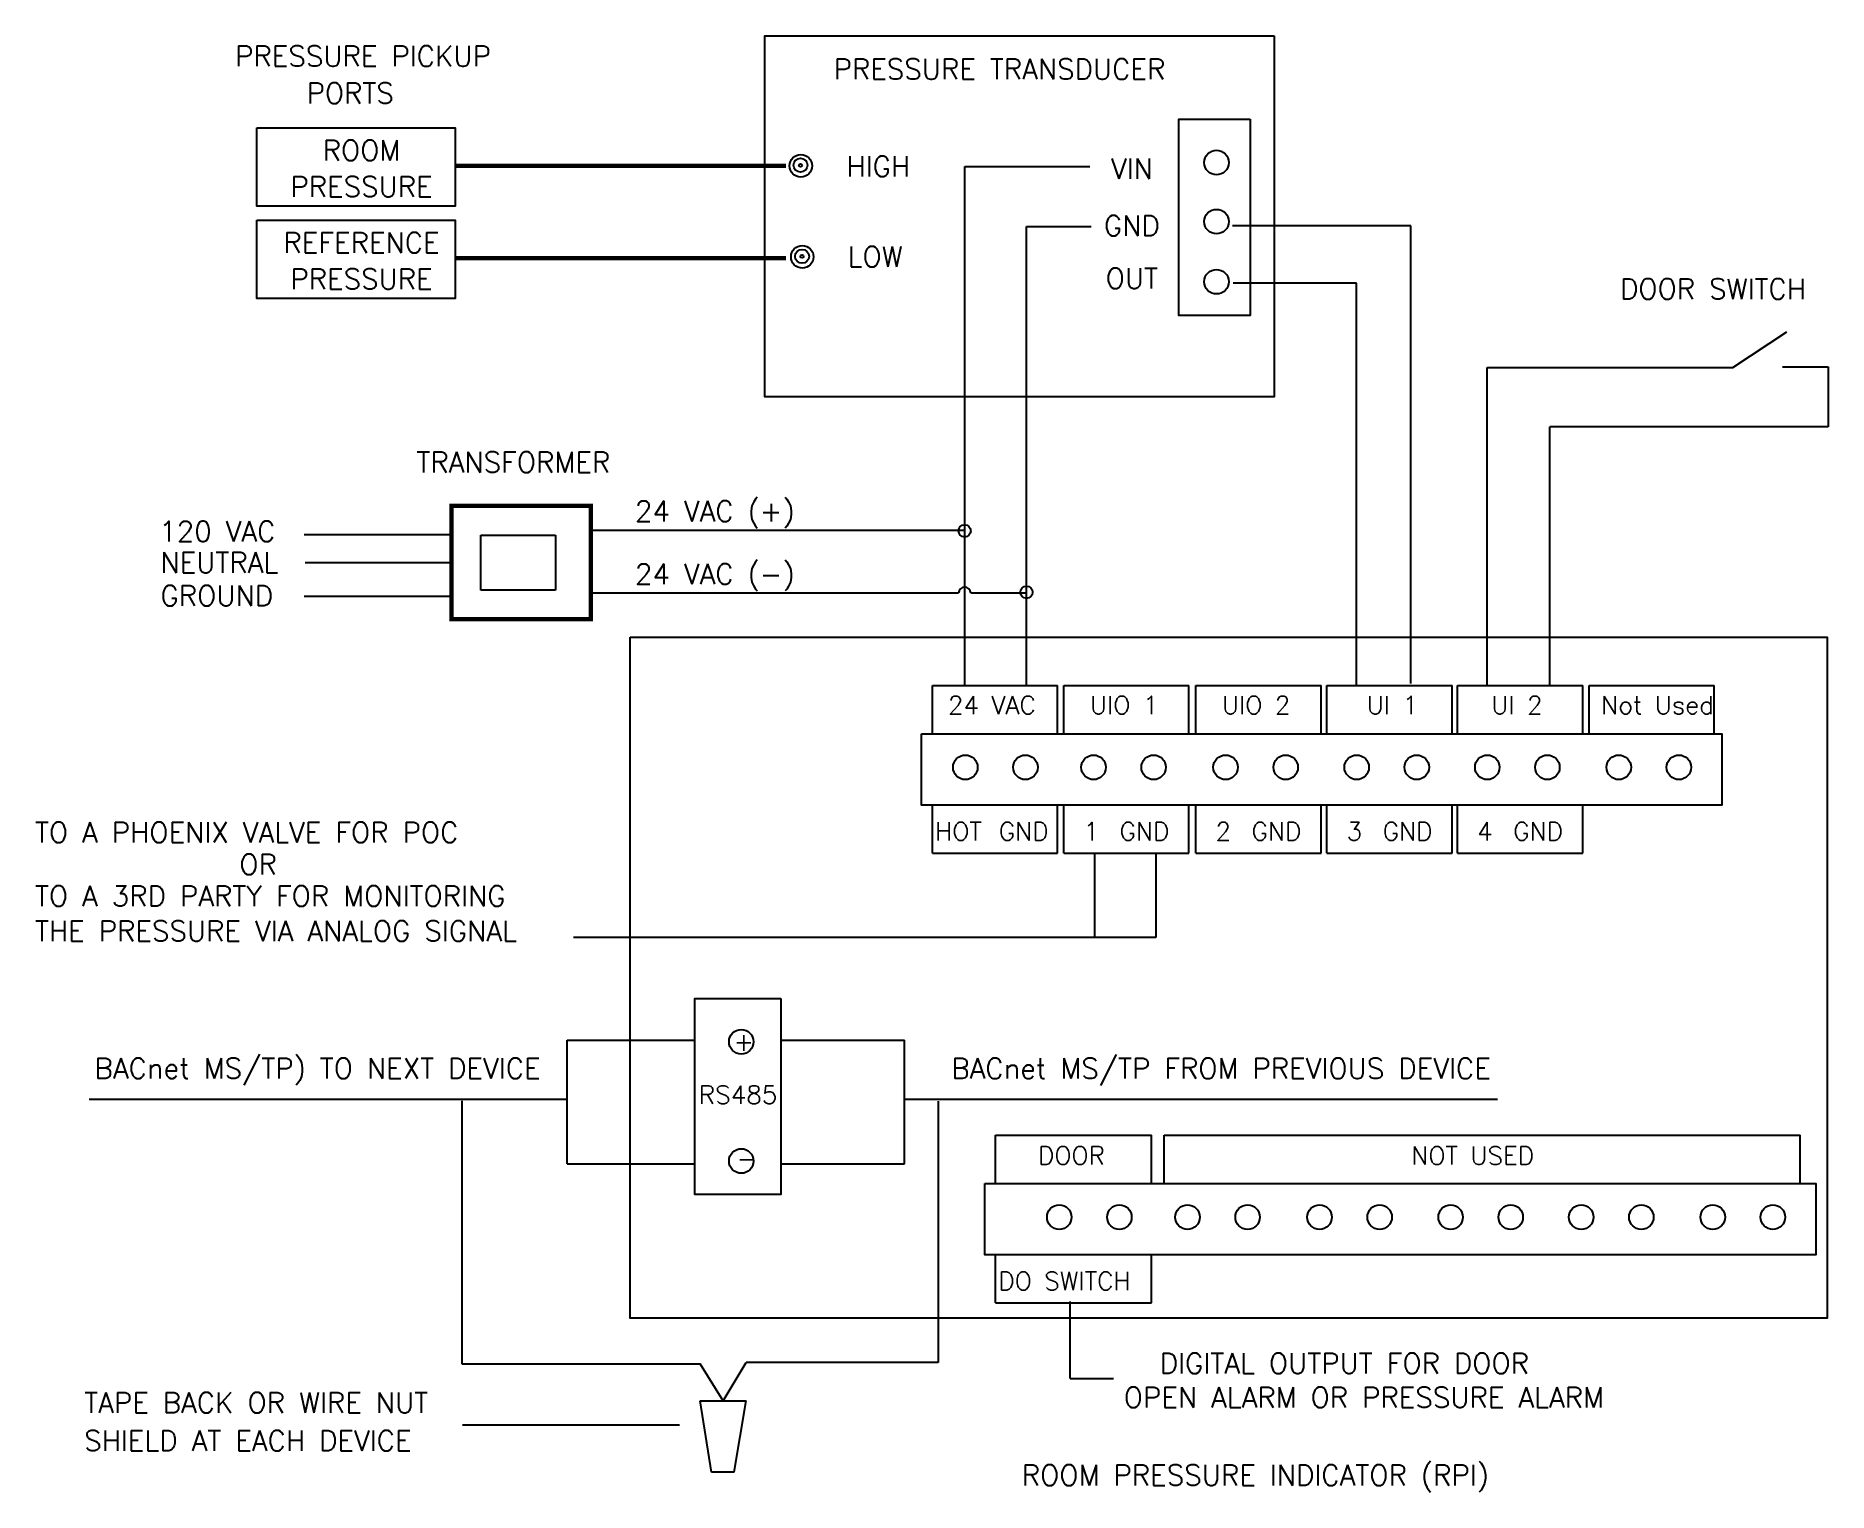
# Model space of a CAD drawing. Extents: x 332 to 1254, y 109 to 858.
import ezdxf
from ezdxf.enums import TextEntityAlignment as Align

# ---------------------------------------------------------------- set-up
doc = ezdxf.new("R2010")
doc.units = 0
doc.header["$LTSCALE"] = 96
doc.header["$MEASUREMENT"] = 0
doc.linetypes.add('PHANTOM', pattern=[2.5, 1.25, -0.25, 0.25, -0.25, 0.25, -0.25])
doc.layers.get('0').update_dxf_attribs({"linetype": 'CONTINUOUS'})
doc.layers.add('RPI', color=7, linetype='CONTINUOUS')
doc.styles.get("Standard").update_dxf_attribs({"font": 'ROMANS'})
doc.dimstyles.get("Standard").update_dxf_attribs({"dimtxt": 0.18, "dimasz": 0.18, "dimexe": 0.18, "dimexo": 0.0625, "dimgap": 0.09, "dimtad": 0, "dimtih": 1, "dimtoh": 1, "dimdec": 4, "dimzin": 0, "dimdsep": 46, "dimtxsty": 'Standard', "dimcen": 0.09, "dimadec": 0, "dimazin": 0, "dimtfac": 1, "dimtdec": 4, "dimtofl": 0, "dimtmove": 0, "dimatfit": 3, "dimfxl": 1, "dimtolj": 1, "dimtzin": 0, "dimarcsym": 0})

msp = doc.modelspace()

# ---------------------------------------------------------------- linework, layer by layer
at = {"linetype": 'Continuous'}
for p, q in [((1039.65, 760.44), (947.88, 760.44)), ((1039.65, 525.14), (1039.65, 760.44)), ((1011.77, 731.03), (948.17, 731.03)), ((1011.77, 605.48), (1011.77, 731.03)), ((876.85, 437.58), (876.85, 394.5)), ((908.42, 437.58), (908.42, 394.5)), ((908.42, 394.5), (608.83, 394.5)), ((551.37, 310.41), (551.37, 175.25)), ((796.46, 310.32), (796.46, 175.85)), ((551.37, 175.25), (674.04, 175.25)), ((796.46, 175.85), (697.65, 175.85)), ((864.46, 167.71), (886.72, 167.71))]:
    msp.add_line(p, q, dxfattribs=at)
at = {"layer": 'RPI', "color": 7}
for p, q in [((810.2, 524.09), (810.2, 790.97)), ((1205.3, 687.65), (1233.08, 705.86)), ((1078.93, 687.65), (1205.3, 687.65)), ((1078.93, 524.09), (1078.93, 687.65)), ((1230.9, 687.89), (1254.33, 687.89)), ((1254.33, 687.89), (1254.33, 657.13)), ((841.9, 524.09), (841.9, 659.11)), ((1254.33, 657.13), (1111.19, 657.13)), ((1111.19, 524.09), (1111.19, 657.13)), ((546.21, 601.55), (470.3, 601.55)), ((561.21, 573.13), (561.21, 601.44)), ((561.21, 601.44), (599.56, 601.44)), ((599.56, 601.44), (599.56, 573.13)), ((1011.77, 524.09), (1011.77, 605.48)), ((546.21, 587.16), (470.93, 587.16)), ((599.56, 573.13), (561.21, 573.13)), ((546.21, 569.75), (470.3, 569.75)), ((793.5, 499.25), (793.5, 524.09)), ((857.9, 499.25), (857.9, 524.09)), ((861.14, 499.25), (861.14, 524.09)), ((925.53, 499.25), (925.53, 524.09)), ((929.06, 499.25), (929.06, 524.09)), ((993.46, 499.25), (993.46, 524.09)), ((996.49, 499.25), (996.49, 524.09)), ((1060.89, 499.25), (1060.89, 524.09)), ((1063.68, 499.25), (1063.68, 524.09)), ((1128.08, 499.25), (1128.08, 524.09)), ((1131.33, 499.25), (1131.33, 524.09)), ((1195.73, 499.25), (1195.73, 524.09)), ((793.5, 437.89), (793.5, 462.59)), ((857.9, 437.89), (857.9, 462.59)), ((861.14, 437.89), (861.14, 462.59)), ((925.53, 437.89), (925.53, 462.59)), ((929.06, 437.89), (929.06, 462.59)), ((993.46, 437.89), (993.46, 462.59)), ((996.49, 437.89), (996.49, 462.59)), ((1060.89, 437.89), (1060.89, 462.59)), ((1063.68, 437.89), (1063.68, 462.59)), ((1128.08, 437.89), (1128.08, 462.59)), ((826.02, 267.93), (826.02, 292.86)), ((906.17, 267.93), (906.17, 292.86)), ((912.68, 267.93), (912.68, 292.86)), ((1239.99, 267.93), (1239.99, 292.86)), ((826.02, 206.66), (826.02, 231.36)), ((906.17, 206.66), (906.17, 231.36)), ((864.46, 167.71), (864.46, 207.21))]:
    msp.add_line(p, q, dxfattribs=at)
at = {"layer": 'RPI', "color": 7, "linetype": 'Continuous'}
for p, q in [((810.2, 790.97), (874.47, 790.97)), ((841.9, 659.11), (841.9, 760.07)), ((841.9, 760.07), (875.14, 760.07)), ((617.9, 603.88), (810.2, 603.88)), ((617.9, 571.62), (806.97, 571.62)), ((813.27, 571.62), (841.9, 571.62)), ((793.5, 524.09), (857.9, 524.09)), ((861.14, 524.09), (925.53, 524.09)), ((929.06, 524.09), (993.46, 524.09)), ((996.49, 524.09), (1060.89, 524.09)), ((1063.68, 524.09), (1128.08, 524.09)), ((1131.33, 524.09), (1195.73, 524.09)), ((793.5, 437.89), (857.9, 437.89)), ((861.14, 437.89), (925.53, 437.89)), ((929.06, 437.89), (993.46, 437.89)), ((996.49, 437.89), (1060.89, 437.89)), ((1063.68, 437.89), (1128.08, 437.89)), ((605.72, 341.63), (671.24, 341.63)), ((605.72, 278.1), (605.72, 341.63)), ((715.48, 341.63), (779.24, 341.63)), ((779.24, 278.1), (779.24, 341.63)), ((605.72, 311.09), (359.69, 311.09)), ((1084.22, 311.09), (779.24, 311.09)), ((826.02, 292.86), (906.17, 292.86)), ((912.68, 292.86), (1239.99, 292.86)), ((605.72, 278.1), (671.24, 278.1)), ((715.48, 278.1), (779.24, 278.1)), ((826.02, 206.66), (906.17, 206.66)), ((685.86, 156.1), (674.04, 175.25)), ((685.86, 156.1), (697.65, 175.85)), ((674.06, 156.1), (697.65, 156.1)), ((679.92, 119.53), (674.06, 156.1)), ((691.63, 119.53), (697.68, 156.1)), ((691.63, 119.53), (679.92, 119.53))]:
    msp.add_line(p, q, dxfattribs=at)
at = {"layer": 'RPI', "color": 7}
for points in [[(969.33, 858.13), (969.33, 672.48), (707.28, 672.48), (707.28, 858.13)], [(956.97, 815.29), (956.97, 714.4), (920.31, 714.4), (920.31, 815.29)], [(638.13, 548.87), (1253.75, 548.87), (1253.75, 198.74), (638.13, 198.74)], [(787.94, 499.25), (1199.61, 499.25), (1199.61, 462.59), (787.94, 462.59)], [(715.48, 363.12), (715.48, 262.22), (671.24, 262.22), (671.24, 363.12)], [(820.52, 267.93), (1247.95, 267.93), (1247.95, 231.27), (820.52, 231.27)]]:
    msp.add_lwpolyline(points, close=True, dxfattribs=at)
at = {"layer": 'RPI', "color": 7, "linetype": 'Continuous'}
for points in [[(445.99, 810.87), (548.05, 810.87), (548.05, 770.58), (445.99, 770.58)], [(445.99, 763.38), (548.05, 763.38), (548.05, 723.1), (445.99, 723.1)]]:
    msp.add_lwpolyline(points, close=True, dxfattribs=at)
at = {"layer": 'RPI', "color": 7, "linetype": 'PHANTOM', "const_width": 2.23}
for points in [[(718.14, 791.31), (547.74, 791.31)], [(718.14, 743.82), (547.74, 743.82)]]:
    msp.add_lwpolyline(points, dxfattribs=at)
at = {"layer": 'RPI', "color": 7, "const_width": 2.23}
msp.add_lwpolyline([(546.21, 558.15), (546.21, 616.43), (617.9, 616.43), (617.9, 558.15)], close=True, dxfattribs=at)
at = {"layer": 'RPI', "color": 7}
for centre, radius in [((725.81, 791.31), 5.8), ((725.7, 791.62), 3.58), ((939.68, 792.99), 6.31), ((725.7, 791.57), 0.806), ((939.68, 762.6), 6.31), ((726.59, 744.44), 5.8), ((726.48, 744.74), 3.58), ((726.49, 744.7), 0.806), ((939.68, 731.69), 6.31), ((810.12, 603.54), 3.15), ((841.92, 571.98), 3.15), ((810.47, 481.97), 6.31), ((841.38, 481.97), 6.31), ((876.43, 481.97), 6.31), ((907.34, 481.97), 6.31), ((944.35, 481.97), 6.31), ((975.27, 481.97), 6.31), ((1011.79, 481.97), 6.31), ((1042.7, 481.97), 6.31), ((1078.98, 481.97), 6.31), ((1109.89, 481.97), 6.31), ((1146.63, 481.97), 6.31), ((1177.54, 481.97), 6.31), ((695.21, 340.82), 6.31), ((695.21, 279.51), 6.31), ((858.81, 250.64), 6.31), ((889.72, 250.64), 6.31), ((924.77, 250.64), 6.31), ((955.68, 250.64), 6.31), ((992.69, 250.64), 6.31), ((1023.61, 250.64), 6.31), ((1060.13, 250.64), 6.31), ((1091.04, 250.64), 6.31), ((1127.31, 250.64), 6.31), ((1158.23, 250.64), 6.31), ((1194.97, 250.64), 6.31), ((1225.88, 250.64), 6.31)]:
    msp.add_circle(centre, radius, dxfattribs=at)
msp.add_arc((810.12, 571.45), 3.15, 3.10855, 176.89145, dxfattribs=at)

# ---------------------------------------------------------------- texts
for s, height, p in [('PRESSURE PICKUP', 10.4804, (500.62, 842.46)), ('PRESSURE TRANSDUCER', 10.4804, (828.01, 835.78)), ('PORTS', 10.48, (494.01, 823.42)), ('ROOM', 10.48, (499.87, 794.05)), ('HIGH', 10.48, (765.67, 785.74)), ('VIN', 10.48, (896.12, 784.55)), ('PRESSURE', 10.48, (499.87, 775.35)), ('GND', 10.48, (896.12, 755.3)), ('REFERENCE', 10.48, (499.87, 746.57)), ('LOW', 10.48, (764.06, 739.38)), ('PRESSURE', 10.48, (499.87, 727.87)), ('OUT', 10.48, (896.12, 728.2)), ('BACnet MS/TP) TO NEXT DEVICE', 10.4804, (477.25, 321.96)), ('BACnet MS/TP FROM PREVIOUS DEVICE', 10.4804, (942, 321.87)), ('ROOM PRESSURE INDICATOR (RPI)', 10.4804, (959.67, 112.72))]:
    msp.add_text(s, height=height, dxfattribs=at).set_placement(p, align=Align.CENTER)
for s, height, p in [('DOOR SWITCH', 10.4804, (1147.27, 722.77)), ('TRANSFORMER', 10.4804, (528.09, 633.65)), ('24 VAC (+)', 10.48, (640.5, 608.45)), ('120 VAC', 10.48, (395.84, 598.07)), ('NEUTRAL', 10.48, (396.4, 582.06)), ('24 VAC (-)', 10.48, (640.5, 576.15)), ('GROUND', 10.48, (396.4, 564.95)), ('24 VAC', 9.335, (801.55, 509.3)), ('UIO 1', 9.335, (874.58, 509.3)), ('UIO 2', 9.335, (942.5, 509.3)), ('UI 1', 9.335, (1016.98, 509.3)), ('UI 2', 9.335, (1081.05, 509.3)), ('Not Used', 9.335, (1137.59, 509.3)), ('TO A PHOENIX VALVE FOR POC ', 10.4804, (331.86, 443.29)), ('HOT', 9.335, (794.95, 444.36)), ('GND', 9.335, (827.73, 444.36)), ('1', 9.34, (871.23, 444.36)), ('GND', 9.335, (889.81, 444.36)), ('2', 9.34, (939.15, 444.36)), ('GND', 9.335, (957.74, 444.36)), ('3', 9.34, (1006.59, 444.36)), ('GND', 9.335, (1025.17, 444.36)), ('4', 9.34, (1073.78, 444.36)), ('GND', 9.335, (1092.36, 444.36)), ('OR ', 10.48, (437.01, 426.82)), ('TO A 3RD PARTY FOR MONITORING ', 10.4804, (331.86, 410.57)), ('THE PRESSURE VIA ANALOG SIGNAL', 10.4804, (331.86, 392.61)), ('+', 9.34, (691.24, 336.24)), ('RS485', 9.335, (673.36, 308.91)), ('DOOR', 9.335, (847.89, 277.68)), ('NOT USED', 9.335, (1039.89, 277.64)), ('-', 9.34, (692.85, 276.17)), ('DO SWITCH', 9.335, (827.47, 213.13)), ('DIGITAL OUTPUT FOR DOOR', 10.4804, (910.46, 170.26)), ('TAPE BACK OR WIRE NUT', 10.4804, (357.17, 150.01)), ('OPEN ALARM OR PRESSURE ALARM', 10.4804, (891.96, 152.7)), ('SHIELD AT EACH DEVICE', 10.4804, (357.17, 130.49))]:
    msp.add_text(s, height=height, dxfattribs=at).set_placement(p)

# ---------------------------------------------------------------- leaders
at = {"linetype": 'Continuous'}
msp.add_leader([(663.49, 143.72), (551.74, 143.72)], dimstyle='Standard', override={"dimgap": 0.09, "dimtad": 0}, dxfattribs=at)

doc.saveas('drawing.dxf')
